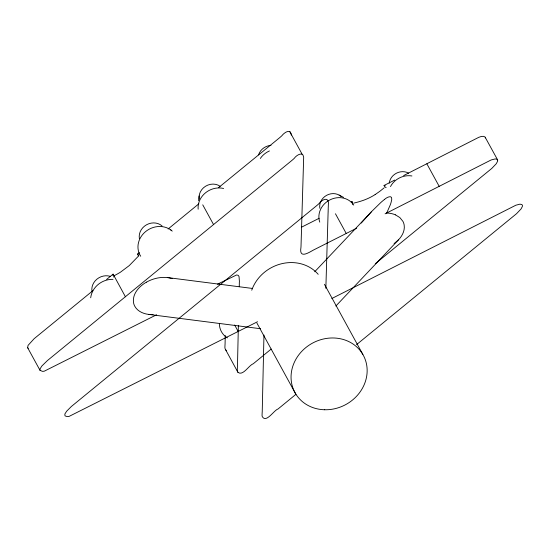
<?xml version="1.0" encoding="UTF-8"?>
<svg xmlns="http://www.w3.org/2000/svg" width="550" height="550" viewBox="0 0 550 550"><rect width="100%" height="100%" fill="white"/><g stroke="black" fill="none" stroke-linecap="round" stroke-linejoin="round"><path stroke-width="0.82" d="M328.171 209.529L328.426 202.943A10.979 9.852 -28.7 0 0 328.364 202.208C327.772 196.329 320.918 200.585 319.062 203.548A53.494 48.001 -28.7 0 1 316.25 205.996L71.321 406.526L66.633 411.235L64.824 414.095L65.017 415.882L67.107 416.563A7.074 6.346 -28.7 0 0 69.149 416.371L257.531 321.729M328.164 210.018L328.123 211.722M225.246 335.562L225.087 343.551A27.679 24.832 -28.7 0 1 225.005 344.884L224.902 347.552A6.944 6.229 -28.7 0 0 225.17 348.872L237.903 372.288C242.942 376.427 248.799 365.248 253.303 363.729L271.191 349.058M238.377 325.332L237.469 366.169A27.679 24.832 -28.7 0 1 237.387 367.503L237.284 370.171A6.944 6.229 -28.7 0 0 237.559 371.491L237.903 372.288M239.271 286.722L239.333 282.721A36.08 32.374 -28.7 0 1 239.408 281.394L239.037 276.554L238.178 275.309L236.603 274.972L217.442 284.192M325.854 288.331L328.109 212.211M263.959 335.067L262.24 411.407A27.679 24.832 -28.7 0 1 262.157 412.741L262.054 415.415A6.944 6.229 -28.7 0 0 262.322 416.728C266.31 423.28 273.921 410.163 278.066 408.966L295.962 394.295M198.626 200.729L199.148 195.931M386.739 212.981L390.218 205.019A99.674 43.979 -26.4 0 0 390.961 202.867L391.669 199.966A35.915 15.847 -26.4 0 0 391.737 199.43C392.439 194.391 386.409 197.498 384.533 199.437M138.786 255.771L129.257 265.588L120.532 272.133A52.662 22.756 -41.8 0 1 114.029 275.777A25.554 22.928 -28.7 0 0 113.733 277.111M361.233 223.059L371.209 212.011M335.857 306.034L398.365 239.958C402.146 236.087 405.034 230.697 404.174 225.143A14.726 13.214 -28.7 0 0 402.909 221.347L399.829 217.559L395.519 214.892M314.724 271.741L372.192 210.973L380.806 202.544A39.002 17.208 -26.4 0 1 384.519 199.437M398.365 239.958L394.096 243.602M384.086 187.887L380.641 190.664A50.737 22.385 -26.4 0 1 379.521 191.517L375.155 194.562M92.847 290.716L34.169 338.669L28.091 345.345L27.61 347.669L39.992 370.288L42.343 371.326A7.074 6.346 -28.7 0 0 44.385 371.133L156.606 314.751M106.618 279.434L113.039 274.161M138.414 255.798L137.493 254.114L139.336 252.601M168.108 229.006L198.853 203.796M218.584 187.619L279.104 138.139A53.494 48.001 -28.7 0 0 281.909 135.692C283.759 133.066 290.015 128.453 291.136 133.863M375.272 263.732L491.789 168.431L496.272 163.721L497.612 161.219L497.647 159.954L485.011 136.95L483.505 136.345L481.408 136.428L478.741 137.342L403.604 175.574M356.544 344.63L516.56 213.675L521.043 208.959L522.376 206.463L522.411 205.191L521.764 204.524L519.984 204.16L515.893 205.198L331.849 298.512M146.424 282.157C139.294 286.199 132.364 293.638 133.492 302.431A14.726 13.214 -28.7 0 0 134.764 306.226C137.445 311.176 143.062 313.699 148.438 314.373L260.562 328.735M301.407 227.253L319.172 218.274M351.182 202.084L352.062 201.644L352.983 203.321A25.554 22.928 -28.7 0 0 352.584 204.373M386.155 187.495A25.554 22.928 -28.7 0 0 384.973 187.144L384.051 185.46L394.735 180.056M356.641 228.209L313.184 250.181C307.546 253.413 299.042 258.589 300.939 247.472A45.141 40.501 -28.7 0 0 301.022 246.022L303.662 157.706A10.979 9.852 -28.7 0 0 303.593 156.97C303.009 151.092 296.147 155.341 294.291 158.311A53.494 48.001 -28.7 0 1 291.486 160.758L47.479 360.511L41.862 365.998L40.061 368.857L39.992 370.288M385.089 213.819L491.129 159.961L495.22 158.922L497.001 159.287L497.647 159.954M354.138 203.039L358.249 201.946A50.084 22.096 -26.4 0 0 360.216 201.362L360.999 201.114A36.204 15.971 -26.4 0 0 364.141 200.042L365.214 199.629A25.444 11.227 -26.4 0 0 375.169 194.569M172.274 278.582L168.314 277.668L163.123 277.386A33.199 29.789 -28.7 0 0 146.438 282.178M148.438 314.373L152.178 314.614A32.079 28.779 -28.7 0 0 153.12 314.607M167.289 277.537L252.395 288.441M339.13 195.078L343.551 197.381M226.545 350.762L225.514 349.663M28.249 348.301L27.61 347.669M170.734 229.928L172.239 231.124M426.855 163.811L439.237 186.429M335.452 213.764L346.239 233.468M289.671 131.464L302.053 154.089M324.438 284.288L362.856 354.454M202.744 204.834L213.531 224.538M256.933 323.104L295.35 393.277M234.644 324.981L238.239 331.547M125.427 296.78L113.108 274.113A25.554 22.928 -28.7 0 0 112.819 275.392M485.258 137.335L485.348 137.912M291.211 134.351A10.979 9.852 -28.7 0 1 291.273 135.087M351.684 202.641A25.554 22.928 -28.7 0 1 352.062 201.644M384.051 185.46A25.554 22.928 -28.7 0 1 385.323 185.838M137.493 254.114A25.554 22.928 -28.7 0 1 138.944 254.038M90.695 297.777A20.384 18.288 -28.7 0 1 113.018 279.345M92.001 291.431A13.592 12.196 -28.7 0 1 96.869 279.201A13.592 12.196 -28.7 0 1 110.234 276.334M389.214 183.178A12.732 11.426 -28.7 0 1 408.595 173.14M390.473 186.581A19.099 17.139 -28.7 0 1 411.922 175.959M219.464 284.625A20.034 17.978 -28.7 0 1 218.969 283.532M227.404 337.886A20.034 17.978 -28.7 0 1 219.409 323.379M258.521 154.894A13.083 11.742 -28.7 0 1 270.992 145.344M260.308 158.462A19.628 17.607 -28.7 0 1 269.445 150.947M139.377 238.583A13.592 12.196 -28.7 0 1 146.534 224.785A13.592 12.196 -28.7 0 1 162.058 225.961M140.711 256.252A20.384 18.288 -28.7 0 1 145.413 231.749A20.384 18.288 -28.7 0 1 171.476 230.436M319.839 208.292A12.732 11.426 -28.7 0 1 326.542 195.367A12.732 11.426 -28.7 0 1 341.089 196.467M319.763 222.124A19.099 17.139 -28.7 0 1 329.986 199.849A19.099 17.139 -28.7 0 1 353.712 205.102M199.238 199.189A13.083 11.742 -28.7 0 1 205.549 186.244A13.083 11.742 -28.7 0 1 220.11 186.271M198.158 209.199A19.628 17.607 -28.7 0 1 223.623 188.485M386.739 213.015A25.974 23.306 -28.7 0 1 395.539 214.857M251.742 290.214A38.94 34.939 -28.7 0 1 281.703 263.711A38.94 34.939 -28.7 0 1 318.196 274.319M324.734 409.757A38.94 34.939 -28.7 0 0 364.024 356.661A38.94 34.939 -28.7 0 0 298.547 355.183A38.94 34.939 -28.7 0 0 324.734 409.757"/></g></svg>
